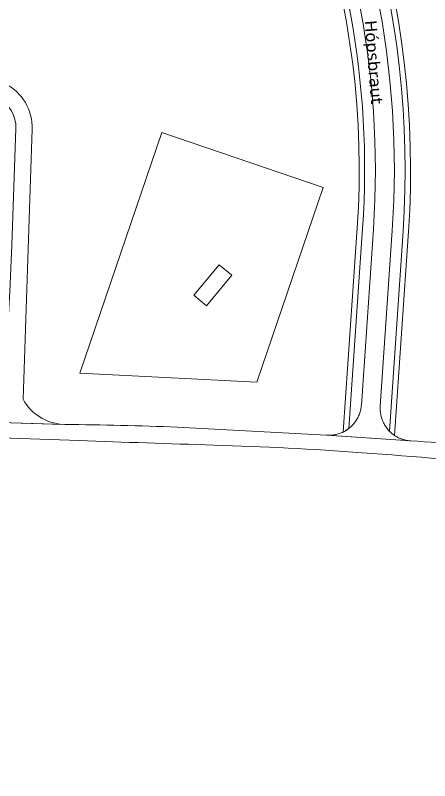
# Model space of a CAD drawing. Header units: metres. Extents: x 328903 to 333883, y 373406 to 381110.
# Drawn here: x 331899 to 332052.3, y 375532.5 to 375815.1 of the extents above; entities that cross this region are included whole.
import ezdxf

# ---------------------------------------------------------------- set-up
doc = ezdxf.new("R2010")
doc.units = ezdxf.units.M
doc.header["$MEASUREMENT"] = 0
for name, color, linetype in [('Byggingar', 7, 'Continuous'), ('Gangstétt', 7, 'Continuous'), ('Götuheiti', 7, 'Continuous'), ('Götur', 7, 'Continuous'), ('Lóðir', 7, 'Continuous')]:
    doc.layers.add(name, color=color, linetype=linetype)
doc.styles.get("Standard").update_dxf_attribs({"font": 'arial.ttf'})

msp = doc.modelspace()

# ---------------------------------------------------------------- linework, layer by layer
at = {"layer": 'Byggingar', "color": 17, "linetype": 'Continuous', "lineweight": 0, "ltscale": 3.31832, "true_color": 0x943c39, "flags": 128}
msp.add_lwpolyline([(331969.716, 375707.788), (331979.132, 375719.099), (331974.433, 375723.011), (331965.016, 375711.701), (331969.716, 375707.788)], close=True, dxfattribs=at)
at = {"layer": 'Gangstétt', "color": 45, "lineweight": 0, "ltscale": 3.31832, "true_color": 0x948652, "flags": 128}
for points in [[(331735.299, 376092.061, 0), (331736.957, 376091.583, 0.0330031)], [(331671.512, 376103.485, -0.0000029), (331647.831, 376101.851, -0.0402202)], [(331952.876, 375960.383, -0.1934196), (332025.464, 375736.569), (332020.296, 375661.234, 0.0513589), (332022.39, 375662.541), (332027.459, 375736.432, 0.2539056), (331901.505, 376011.937, -0.4103408)], [(331975.122, 375959.754, -0.1819418), (332042.424, 375735.406), (332037.357, 375661.548, 0.0359217), (332039.254, 375659.966), (332044.42, 375735.269, 0.1881588), (331971.758, 375967.307, 0.0628942)]]:
    msp.add_lwpolyline(points, format="xyb", dxfattribs=at)
at = {"layer": 'Götur', "color": 8, "lineweight": 0, "ltscale": 3.31832, "true_color": 0x707070, "flags": 128}
for points in [[(331884.189, 375821.04), (331876.139, 375804.94, -0.4141324), (331869.431, 375802.704), (331869.346, 375802.747), (331866.57, 375797.241), (331877.656, 375791.884), (331885.705, 375787.859), (331892.676, 375784.373, -0.2939398), (331899.281, 375773.237), (331897.797, 375730.228), (331897.041, 375713.087), (331896.667, 375706.812), (331895.82, 375688.33), (331895.597, 375676.693, -0.3553834), (331885.694, 375664.983), (331916.644, 375664.041), (331916.644, 375664.041, -0.2628778), (331901.914, 375673.375), (331905.277, 375773.031, 0.2930349), (331895.337, 375789.751), (331883.742, 375795.549, -0.4144007), (331881.506, 375802.257), (331931.657, 375902.558)], [(332319.075, 375613.08, 0.0199919), (332278.886, 375629.304, 0.0581059), (332224.194, 375641.976, 0.0017774), (332183.735, 375646.364, 0.0077256), (332132.096, 375650.975, -0.0043595), (332086.228, 375654.757, 0.0104392), (332045.128, 375657.952), (332014.157, 375660.043), (331958.865, 375663.049, 0.0065535), (331917.358, 375664.019), (331885.694, 375664.983), (331602.871, 375673.195)], [(331603.043, 375666.189), (331636.767, 375665.306), (331756.239, 375663.049), (331802.75, 375662.171), (331922.638, 375658.027, 0.0010043), (331972.438, 375656.403, -0.0105133), (332027.317, 375653.568, -0.0045917), (332085.683, 375648.782, 0.0043712), (332131.655, 375644.991, -0.0077359), (332183.109, 375640.397, -0.0017793), (332223.526, 375636.013, -0.0581189), (332276.864, 375623.655, -0.0199792), (332316.596, 375607.615)]]:
    msp.add_lwpolyline(points, format="xyb", dxfattribs=at)
msp.add_lwpolyline([(332025.664, 375822.679), (332027.666, 375811.993), (332029.304, 375801.245), (332030.579, 375790.448), (332031.488, 375779.615), (332032.029, 375768.756), (332032.204, 375757.886), (332032.011, 375747.016), (332031.45, 375736.159), (332026.993, 375671.191), (332026.957, 375670.775), (332026.907, 375670.361), (332026.842, 375669.949), (332026.763, 375669.539), (332026.67, 375669.132), (332026.563, 375668.729), (332026.442, 375668.329), (332026.307, 375667.934), (332026.158, 375667.544), (332025.996, 375667.16), (332025.821, 375666.781), (332025.633, 375666.409), (332025.431, 375666.043), (332025.217, 375665.685), (332024.991, 375665.334), (332024.753, 375664.992), (332024.503, 375664.657), (332024.242, 375664.332), (332023.969, 375664.016), (332023.685, 375663.71), (332023.392, 375663.414), (332023.087, 375663.128), (332022.774, 375662.853), (332022.45, 375662.589), (332022.118, 375662.336), (332021.778, 375662.095), (332021.429, 375661.866), (332021.072, 375661.649), (332020.708, 375661.445), (332020.337, 375661.254), (332019.96, 375661.076), (332019.577, 375660.911), (332019.188, 375660.759), (332018.794, 375660.621), (332018.396, 375660.496), (332017.993, 375660.386), (332017.587, 375660.29), (332017.178, 375660.208), (332016.766, 375660.14), (332016.352, 375660.086), (332015.937, 375660.047), (332015.52, 375660.023), (332015.103, 375660.013), (332014.686, 375660.017), (332014.269, 375660.036), (332045.128, 375657.952), (332044.711, 375657.988), (332044.295, 375658.039), (332043.881, 375658.104), (332043.47, 375658.183), (332043.062, 375658.277), (332042.657, 375658.385), (332042.256, 375658.507), (332041.86, 375658.642), (332041.469, 375658.792), (332041.083, 375658.955), (332040.703, 375659.132), (332040.33, 375659.322), (332039.963, 375659.524), (332039.604, 375659.739), (332039.253, 375659.967), (332038.909, 375660.207), (332038.574, 375660.459), (332038.249, 375660.722), (332037.932, 375660.996), (332037.626, 375661.281), (332037.329, 375661.577), (332037.043, 375661.883), (332036.768, 375662.199), (332036.504, 375662.524), (332036.251, 375662.858), (332036.011, 375663.201), (332035.782, 375663.552), (332035.566, 375663.911), (332035.363, 375664.277), (332035.172, 375664.65), (332034.994, 375665.029), (332034.83, 375665.414), (332034.68, 375665.805), (332034.543, 375666.201), (332034.42, 375666.601), (332034.311, 375667.006), (332034.216, 375667.414), (332034.136, 375667.825), (332034.07, 375668.238), (332034.018, 375668.654), (332033.981, 375669.071), (332033.959, 375669.489), (332033.951, 375669.908), (332033.958, 375670.327), (332033.979, 375670.745), (332038.434, 375735.679), (332039.005, 375746.723), (332039.204, 375757.779), (332039.031, 375768.835), (332038.485, 375779.88), (332037.569, 375790.9), (332036.282, 375801.883), (332034.626, 375812.816), (332032.603, 375823.687)], dxfattribs=at)
at = {"layer": 'Lóðir', "color": 18, "linetype": 'Continuous', "lineweight": 0, "ltscale": 3.31832, "true_color": 0x000000, "flags": 128}
msp.add_lwpolyline([(331953.261, 375771.872), (331922.876, 375682.916), (331988.317, 375679.578), (332012.885, 375751.506), (331953.261, 375771.872)], close=True, dxfattribs=at)

# ---------------------------------------------------------------- texts
at = {"layer": 'Götuheiti', "color": 18, "true_color": 0x000000, "insert": (332030.98, 375797.75), "char_height": 4.35, "attachment_point": 5, "rotation": 274.45}
msp.add_mtext('{{\\fVerdana|b0|i0;Hópsbraut}}', dxfattribs=at)

doc.saveas('drawing.dxf')
